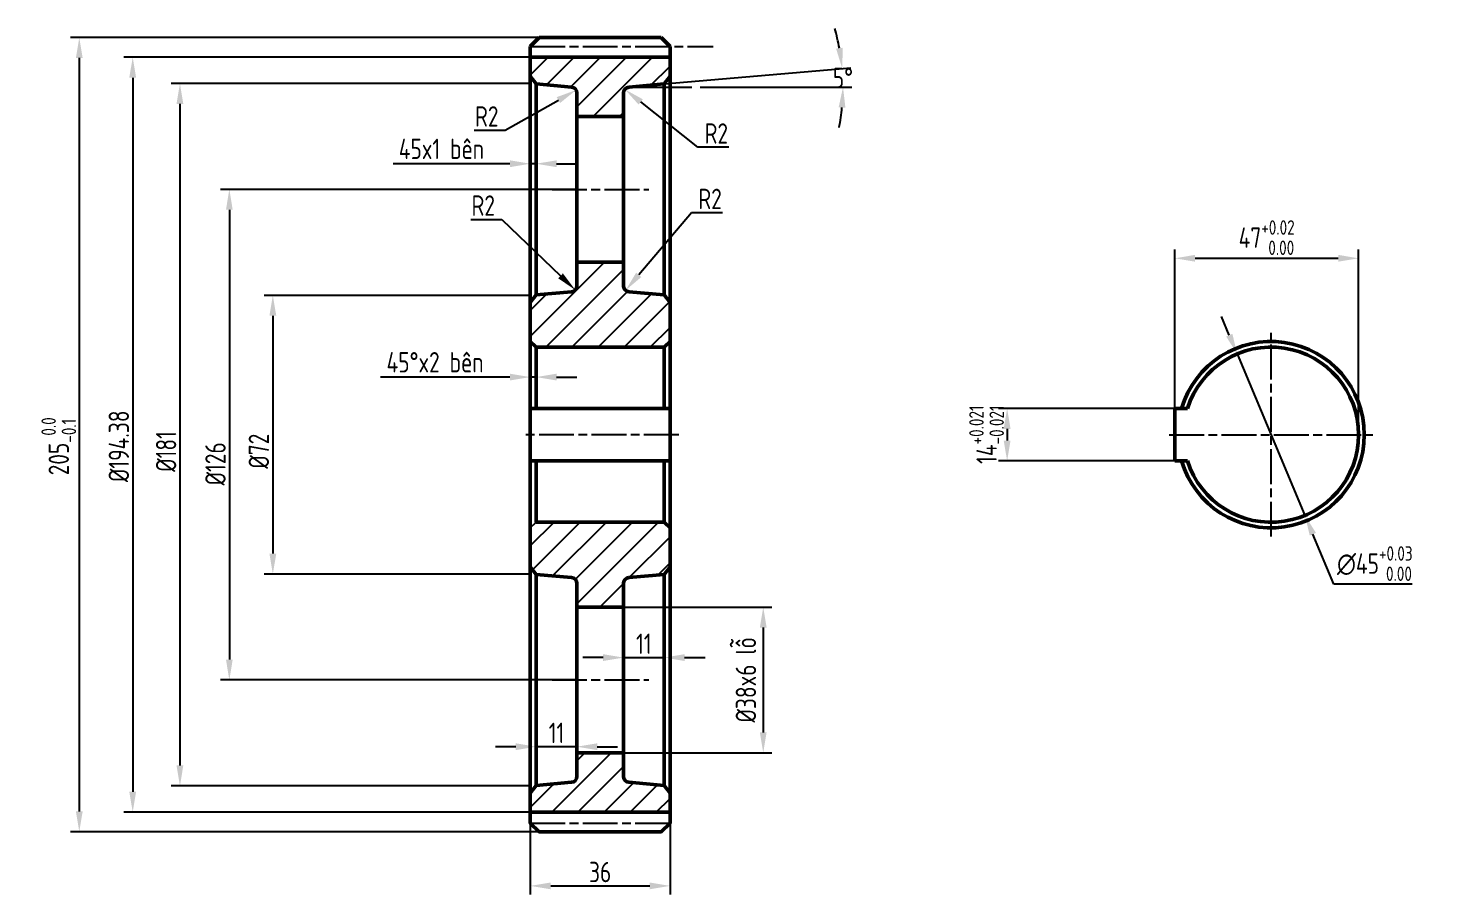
# Model space of a CAD drawing. Header units: millimetres. Extents: x -3429 to -296, y -4157 to -3695.
# Drawn here: x -3429.2 to -3185.7, y -3975.5 to -3826.8 of the extents above; entities that cross this region are included whole.
import ezdxf

# ---------------------------------------------------------------- set-up
doc = ezdxf.new("R2010")
doc.units = ezdxf.units.MM
doc.header["$LTSCALE"] = 0.5
doc.linetypes.add('AM_ISO08W050', pattern=[18, 12, -1.5, 3, -1.5])
for name, color, linetype, lineweight in [('AM_0', 7, 'Continuous', 50), ('AM_4', 3, 'Continuous', 25), ('AM_5', 3, 'Continuous', 25), ('AM_7', 4, 'AM_ISO08W050', 25), ('AM_8', 1, 'Continuous', 25)]:
    doc.layers.add(name, color=color, linetype=linetype, lineweight=lineweight)
doc.styles.add('MyTemplate', font='tcvn+7284-2003i.ttf', dxfattribs={"width": 0.8, "height": 3.5})
doc.dimstyles.new('MyTemplate$2', dxfattribs={"dimtxt": 3.5, "dimasz": 3.5, "dimexe": 1.5, "dimexo": 0, "dimtad": 1, "dimtoh": 1, "dimdec": 0, "dimzin": 0, "dimdsep": 46, "dimtxsty": 'MyTemplate', "dimcen": 5, "dimclrd": 3, "dimclre": 3, "dimclrt": 1, "dimadec": 0, "dimazin": 0, "dimtfac": 1, "dimtdec": 0, "dimtofl": 0, "dimtmove": 0, "dimatfit": 3, "dimfxl": 1, "dimtolj": 1, "dimtzin": 0, "dimarcsym": 0})
doc.dimstyles.new('scale05', dxfattribs={"dimtxt": 3.5, "dimasz": 3.5, "dimexe": 1.5, "dimexo": 0, "dimtad": 1, "dimtoh": 1, "dimdec": 0, "dimlfac": 1.5, "dimdsep": 46, "dimtxsty": 'MyTemplate', "dimcen": -5, "dimclrd": 3, "dimclre": 3, "dimclrt": 1, "dimadec": 0, "dimazin": 0, "dimtfac": 1, "dimtdec": 0, "dimtmove": 0, "dimatfit": 3, "dimfxl": 1, "dimlwd": 25, "dimlwe": 25, "dimarcsym": 1})
doc.dimstyles.new('scale05$0', dxfattribs={"dimtxt": 3.5, "dimasz": 3.5, "dimexe": 1.5, "dimexo": 0, "dimtad": 1, "dimtoh": 1, "dimdec": 0, "dimlfac": 1.5, "dimdsep": 46, "dimtxsty": 'MyTemplate', "dimcen": -5, "dimclrd": 3, "dimclre": 3, "dimclrt": 1, "dimadec": 0, "dimazin": 0, "dimtfac": 1, "dimtdec": 0, "dimtmove": 0, "dimatfit": 3, "dimfxl": 1, "dimlwd": 25, "dimlwe": 25, "dimarcsym": 1})
doc.dimstyles.new('scale05$4', dxfattribs={"dimtxt": 3.5, "dimasz": 3.5, "dimexe": 1.5, "dimexo": 0, "dimtad": 1, "dimtoh": 1, "dimdec": 0, "dimlfac": 1.5, "dimdsep": 46, "dimtxsty": 'MyTemplate', "dimcen": -5, "dimclrd": 3, "dimclre": 3, "dimclrt": 1, "dimadec": 0, "dimazin": 0, "dimtfac": 1, "dimtdec": 0, "dimtmove": 0, "dimatfit": 3, "dimfxl": 1, "dimlwd": 25, "dimlwe": 25, "dimarcsym": 1})

# ---------------------------------------------------------------- blocks, each defined once
blk = doc.blocks.new('*D22')
at = {"layer": 'AM_5', "color": 3, "lineweight": 25, "transparency": 16777216}
for p, q in [((-3343.04, -3872.66), (-3388.75, -3872.66)), ((-3387.25, -3876.16), (-3387.25, -3917)), ((-3343.04, -3920.5), (-3388.75, -3920.5))]:
    blk.add_line(p, q, dxfattribs=at)
at = {"layer": 'AM_5', "color": 3, "transparency": 16777216}
for points in [[(-3387.83, -3876.16), (-3386.66, -3876.16), (-3387.25, -3872.66)], [(-3387.83, -3917), (-3386.66, -3917), (-3387.25, -3920.5)]]:
    blk.add_solid(points, dxfattribs=at)
at = {"layer": 'Defpoints', "color": 0, "transparency": 16777216}
for p in [(-3343.04, -3872.66), (-3387.25, -3920.5), (-3343.04, -3920.5)]:
    blk.add_point(p, dxfattribs=at)
at = {"layer": 'AM_5', "color": 1, "transparency": 16777216, "insert": (-3389.65, -3899.41), "char_height": 3.5, "attachment_point": 5, "rotation": 90, "style": 'MyTemplate'}
blk.add_mtext('\\A1;%%C72 ', dxfattribs=at)
blk = doc.blocks.new('*D35')
at = {"layer": 'AM_5', "color": 3, "lineweight": 25, "transparency": 16777216}
for p, q in [((-3230.18, -3892.08), (-3262.66, -3892.08)), ((-3261.16, -3895.58), (-3261.16, -3897.58)), ((-3230.18, -3901.08), (-3262.66, -3901.08))]:
    blk.add_line(p, q, dxfattribs=at)
at = {"layer": 'AM_5', "color": 3, "transparency": 16777216}
for points in [[(-3261.75, -3895.58), (-3260.58, -3895.58), (-3261.16, -3892.08)], [(-3261.75, -3897.58), (-3260.58, -3897.58), (-3261.16, -3901.08)]]:
    blk.add_solid(points, dxfattribs=at)
at = {"layer": 'Defpoints', "color": 0, "transparency": 16777216}
for p in [(-3230.18, -3892.08), (-3261.16, -3901.08), (-3230.18, -3901.08)]:
    blk.add_point(p, dxfattribs=at)
at = {"layer": 'AM_5', "color": 1, "transparency": 16777216, "insert": (-3264.69, -3896.58), "char_height": 3.5, "attachment_point": 5, "rotation": 90, "style": 'MyTemplate'}
blk.add_mtext('\\A1;14{}{\\H0.71x;\\C3;\\S+0.021^ -0.021;}', dxfattribs=at)
blk = doc.blocks.new('*D23')
at = {"layer": 'AM_5', "color": 3, "lineweight": -2, "transparency": 16777216}
for p, q in [((-3320.04, -3836.37), (-3287.99, -3833.57)), ((-3313.86, -3836.91), (-3287.84, -3836.91))]:
    blk.add_line(p, q, dxfattribs=at)
for start, end in [(10.4537, 15.9073), (349.0927, 354.5463)]:
    blk.add_arc((-3326.13, -3836.91), 36.78, start, end, dxfattribs=at)
at = {"layer": 'AM_5', "color": 3, "transparency": 16777216}
for points in [[(-3289.38, -3830.15), (-3290.53, -3830.31), (-3289.48, -3833.7)], [(-3290.09, -3840.37), (-3288.93, -3840.43), (-3289.34, -3836.91)]]:
    blk.add_solid(points, dxfattribs=at)
at = {"layer": 'Defpoints', "color": 0, "transparency": 16777216}
for p in [(-3289.41, -3834.77), (-3326.13, -3836.91), (-3326.13, -3836.91), (-3320.04, -3836.37), (-3313.86, -3836.91)]:
    blk.add_point(p, dxfattribs=at)
at = {"layer": 'AM_5', "color": 1, "transparency": 16777216, "insert": (-3289.35, -3835.34), "char_height": 3.5, "attachment_point": 5, "style": 'MyTemplate'}
blk.add_mtext('\\A1;5°', dxfattribs=at)
blk = doc.blocks.new('*D24')
at = {"layer": 'AM_5', "color": 3, "lineweight": 25, "transparency": 16777216}
for p, q in [((-3232.38, -3896.58), (-3232.38, -3864.8)), ((-3200.81, -3896.58), (-3200.81, -3864.8)), ((-3228.88, -3866.3), (-3204.31, -3866.3))]:
    blk.add_line(p, q, dxfattribs=at)
at = {"layer": 'AM_5', "color": 3, "transparency": 16777216}
for points in [[(-3228.88, -3865.71), (-3228.88, -3866.88), (-3232.38, -3866.3)], [(-3204.31, -3865.71), (-3204.31, -3866.88), (-3200.81, -3866.3)]]:
    blk.add_solid(points, dxfattribs=at)
at = {"layer": 'Defpoints', "color": 0, "transparency": 16777216}
for p in [(-3200.81, -3866.3), (-3232.38, -3896.58), (-3200.81, -3896.58)]:
    blk.add_point(p, dxfattribs=at)
at = {"layer": 'AM_5', "color": 1, "transparency": 16777216, "insert": (-3216.59, -3862.75), "char_height": 3.5, "attachment_point": 5, "style": 'MyTemplate'}
blk.add_mtext('\\A1;47{}{\\H0.71x;\\C3;\\S+0.02^  0.00;}', dxfattribs=at)
blk = doc.blocks.new('*D25')
at = {"layer": 'AM_5', "color": 3, "lineweight": 25, "transparency": 16777216}
for p, q in [((-3330.54, -3934.84), (-3334.04, -3934.84)), ((-3327.04, -3949.97), (-3327.04, -3933.34)), ((-3327.04, -3934.84), (-3320.04, -3934.84)), ((-3320.04, -3949.97), (-3320.04, -3933.34)), ((-3316.54, -3934.84), (-3313.04, -3934.84))]:
    blk.add_line(p, q, dxfattribs=at)
at = {"layer": 'AM_5', "color": 3, "transparency": 16777216}
for points in [[(-3330.54, -3934.26), (-3330.54, -3935.43), (-3327.04, -3934.84)], [(-3316.54, -3934.26), (-3316.54, -3935.43), (-3320.04, -3934.84)]]:
    blk.add_solid(points, dxfattribs=at)
at = {"layer": 'Defpoints', "color": 0, "transparency": 16777216}
for p in [(-3320.04, -3934.84), (-3327.04, -3949.97), (-3320.04, -3949.97)]:
    blk.add_point(p, dxfattribs=at)
at = {"layer": 'AM_5', "color": 1, "transparency": 16777216, "insert": (-3323.54, -3932.47), "char_height": 3.5, "attachment_point": 5, "style": 'MyTemplate'}
blk.add_mtext('\\A1;11 ', dxfattribs=at)
blk = doc.blocks.new('*D26')
at = {"layer": 'AM_5', "color": 3, "lineweight": 25, "transparency": 16777216}
for p, q in [((-3345.54, -3950.14), (-3349.04, -3950.14)), ((-3342.04, -3950.14), (-3342.04, -3948.64)), ((-3335.04, -3950.14), (-3342.04, -3950.14)), ((-3335.04, -3950.14), (-3335.04, -3948.64)), ((-3331.54, -3950.14), (-3328.04, -3950.14))]:
    blk.add_line(p, q, dxfattribs=at)
at = {"layer": 'AM_5', "color": 3, "transparency": 16777216}
for points in [[(-3345.54, -3949.56), (-3345.54, -3950.73), (-3342.04, -3950.14)], [(-3331.54, -3949.56), (-3331.54, -3950.73), (-3335.04, -3950.14)]]:
    blk.add_solid(points, dxfattribs=at)
at = {"layer": 'Defpoints', "color": 0, "transparency": 16777216}
for p in [(-3342.04, -3950.14), (-3342.04, -3950.14), (-3335.04, -3950.14)]:
    blk.add_point(p, dxfattribs=at)
at = {"layer": 'AM_5', "color": 1, "transparency": 16777216, "insert": (-3338.54, -3947.77), "char_height": 3.5, "attachment_point": 5, "style": 'MyTemplate'}
blk.add_mtext('\\A1;11', dxfattribs=at)
blk = doc.blocks.new('*D27')
at = {"layer": 'AM_5', "color": 3, "lineweight": 25, "transparency": 16777216}
for p, q in [((-3346.54, -3886.69), (-3368.74, -3886.69)), ((-3343.04, -3889.29), (-3343.04, -3885.19)), ((-3342.04, -3886.69), (-3343.04, -3886.69)), ((-3342.04, -3889.29), (-3342.04, -3885.19)), ((-3338.54, -3886.69), (-3335.04, -3886.69))]:
    blk.add_line(p, q, dxfattribs=at)
at = {"layer": 'AM_5', "color": 3, "transparency": 16777216}
for points in [[(-3346.54, -3886.11), (-3346.54, -3887.27), (-3343.04, -3886.69)], [(-3338.54, -3886.11), (-3338.54, -3887.27), (-3342.04, -3886.69)]]:
    blk.add_solid(points, dxfattribs=at)
at = {"layer": 'Defpoints', "color": 0, "transparency": 16777216}
for p in [(-3343.04, -3886.69), (-3343.04, -3889.29), (-3342.04, -3889.29)]:
    blk.add_point(p, dxfattribs=at)
at = {"layer": 'AM_5', "color": 1, "transparency": 16777216, "insert": (-3359.39, -3884.14), "char_height": 3.5, "attachment_point": 5, "style": 'MyTemplate'}
blk.add_mtext('\\A1;45%%Dx2 bên', dxfattribs=at)
blk = doc.blocks.new('*D28')
at = {"layer": 'AM_5', "color": 3, "lineweight": 25, "transparency": 16777216}
for p, q in [((-3346.54, -3850.06), (-3366.56, -3850.06)), ((-3343.04, -3850.06), (-3343.04, -3848.56)), ((-3342.04, -3850.06), (-3343.04, -3850.06)), ((-3342.04, -3850.06), (-3342.04, -3848.56)), ((-3338.54, -3850.06), (-3335.04, -3850.06))]:
    blk.add_line(p, q, dxfattribs=at)
at = {"layer": 'AM_5', "color": 3, "transparency": 16777216}
for points in [[(-3346.54, -3849.48), (-3346.54, -3850.65), (-3343.04, -3850.06)], [(-3338.54, -3849.48), (-3338.54, -3850.65), (-3342.04, -3850.06)]]:
    blk.add_solid(points, dxfattribs=at)
at = {"layer": 'Defpoints', "color": 0, "transparency": 16777216}
for p in [(-3343.04, -3850.06), (-3343.04, -3850.06), (-3342.04, -3850.06)]:
    blk.add_point(p, dxfattribs=at)
at = {"layer": 'AM_5', "color": 1, "transparency": 16777216, "insert": (-3358.3, -3847.51), "char_height": 3.5, "attachment_point": 5, "style": 'MyTemplate'}
blk.add_mtext('\\A1;45x1 bên', dxfattribs=at)
blk = doc.blocks.new('*D29')
at = {"layer": 'AM_5', "color": 3, "lineweight": 25, "transparency": 16777216}
for p, q in [((-3343.04, -3836.29), (-3404.7, -3836.29)), ((-3403.2, -3839.79), (-3403.2, -3953.37)), ((-3343.04, -3956.87), (-3404.7, -3956.87))]:
    blk.add_line(p, q, dxfattribs=at)
at = {"layer": 'AM_5', "color": 3, "transparency": 16777216}
for points in [[(-3403.79, -3839.79), (-3402.62, -3839.79), (-3403.2, -3836.29)], [(-3403.79, -3953.37), (-3402.62, -3953.37), (-3403.2, -3956.87)]]:
    blk.add_solid(points, dxfattribs=at)
at = {"layer": 'Defpoints', "color": 0, "transparency": 16777216}
for p in [(-3343.04, -3836.29), (-3403.2, -3956.87), (-3343.04, -3956.87)]:
    blk.add_point(p, dxfattribs=at)
at = {"layer": 'AM_5', "color": 1, "transparency": 16777216, "insert": (-3405.58, -3899.46), "char_height": 3.5, "attachment_point": 5, "rotation": 90, "style": 'MyTemplate'}
blk.add_mtext('\\A1;%%C181 ', dxfattribs=at)
blk = doc.blocks.new('*D30')
at = {"layer": 'AM_5', "color": 3, "lineweight": 25, "transparency": 16777216}
for p, q in [((-3343.04, -3831.79), (-3412.81, -3831.79)), ((-3411.31, -3835.29), (-3411.31, -3957.87)), ((-3343.04, -3961.37), (-3412.81, -3961.37))]:
    blk.add_line(p, q, dxfattribs=at)
at = {"layer": 'AM_5', "color": 3, "transparency": 16777216}
for points in [[(-3411.9, -3835.29), (-3410.73, -3835.29), (-3411.31, -3831.79)], [(-3411.9, -3957.87), (-3410.73, -3957.87), (-3411.31, -3961.37)]]:
    blk.add_solid(points, dxfattribs=at)
at = {"layer": 'Defpoints', "color": 0, "transparency": 16777216}
for p in [(-3343.04, -3831.79), (-3411.31, -3961.37), (-3343.04, -3961.37)]:
    blk.add_point(p, dxfattribs=at)
at = {"layer": 'AM_5', "color": 1, "transparency": 16777216, "insert": (-3413.69, -3898.57), "char_height": 3.5, "attachment_point": 5, "rotation": 90, "style": 'MyTemplate'}
blk.add_mtext('\\A1;%%C194.38', dxfattribs=at)
blk = doc.blocks.new('*D31')
at = {"layer": 'AM_5', "color": 3, "lineweight": 25, "ltscale": 2, "transparency": 16777216}
for p, q in [((-3341.54, -3828.41), (-3421.99, -3828.41)), ((-3420.49, -3831.91), (-3420.49, -3961.24)), ((-3341.54, -3964.74), (-3421.99, -3964.74))]:
    blk.add_line(p, q, dxfattribs=at)
at = {"layer": 'AM_5', "color": 3, "ltscale": 2, "transparency": 16777216}
for points in [[(-3421.07, -3831.91), (-3419.9, -3831.91), (-3420.49, -3828.41)], [(-3421.07, -3961.24), (-3419.9, -3961.24), (-3420.49, -3964.74)]]:
    blk.add_solid(points, dxfattribs=at)
at = {"layer": 'Defpoints', "color": 0, "ltscale": 2, "transparency": 16777216}
for p in [(-3341.54, -3828.41), (-3420.49, -3964.74), (-3341.54, -3964.74)]:
    blk.add_point(p, dxfattribs=at)
at = {"layer": 'AM_5', "color": 1, "ltscale": 2, "transparency": 16777216, "insert": (-3424.01, -3898.57), "char_height": 3.5, "attachment_point": 5, "rotation": 90, "style": 'MyTemplate'}
blk.add_mtext('\\A1;205{}{\\H0.71x;\\C3;\\S 0.0^ -0.1;}', dxfattribs=at)
blk = doc.blocks.new('*D32')
at = {"layer": 'AM_5', "color": 3, "lineweight": 25, "transparency": 16777216}
for p, q in [((-3343.04, -3963.24), (-3343.04, -3975.54)), ((-3319.04, -3963.24), (-3319.04, -3975.54)), ((-3339.54, -3974.04), (-3322.54, -3974.04))]:
    blk.add_line(p, q, dxfattribs=at)
at = {"layer": 'AM_5', "color": 3, "transparency": 16777216}
for points in [[(-3339.54, -3973.46), (-3339.54, -3974.62), (-3343.04, -3974.04)], [(-3322.54, -3973.46), (-3322.54, -3974.62), (-3319.04, -3974.04)]]:
    blk.add_solid(points, dxfattribs=at)
at = {"layer": 'Defpoints', "color": 0, "transparency": 16777216}
for p in [(-3343.04, -3963.24), (-3319.04, -3963.24), (-3319.04, -3974.04)]:
    blk.add_point(p, dxfattribs=at)
at = {"layer": 'AM_5', "color": 1, "transparency": 16777216, "insert": (-3331.04, -3971.66), "char_height": 3.5, "attachment_point": 5, "style": 'MyTemplate'}
blk.add_mtext('\\A1;36', dxfattribs=at)
blk = doc.blocks.new('*D33')
at = {"layer": 'AM_5', "color": 3, "lineweight": 25, "transparency": 16777216}
for p, q in [((-3223.02, -3879.49), (-3224.37, -3876.26)), ((-3221.66, -3882.72), (-3210.02, -3910.44)), ((-3205.06, -3922.24), (-3208.66, -3913.66)), ((-3191.6, -3922.24), (-3205.06, -3922.24))]:
    blk.add_line(p, q, dxfattribs=at)
at = {"layer": 'AM_5', "color": 3, "transparency": 16777216}
for points in [[(-3222.48, -3879.26), (-3223.55, -3879.72), (-3221.66, -3882.72)], [(-3208.13, -3913.44), (-3209.2, -3913.89), (-3210.02, -3910.44)]]:
    blk.add_solid(points, dxfattribs=at)
at = {"layer": 'Defpoints', "color": 0, "transparency": 16777216}
for p in [(-3221.66, -3882.72), (-3210.02, -3910.44)]:
    blk.add_point(p, dxfattribs=at)
at = {"layer": 'AM_5', "color": 1, "transparency": 16777216, "insert": (-3198.02, -3918.71), "char_height": 3.5, "attachment_point": 5, "style": 'MyTemplate'}
blk.add_mtext('\\A1;∅45{}{\\H0.71x;\\C3;\\S+0.03^  0.00;}', dxfattribs=at)
blk = doc.blocks.new('*D34')
at = {"layer": 'AM_5', "color": 3, "lineweight": 25, "transparency": 16777216}
for p, q in [((-3335.04, -3854.47), (-3396.22, -3854.47)), ((-3394.72, -3857.97), (-3394.72, -3935.18)), ((-3335.04, -3938.68), (-3396.22, -3938.68))]:
    blk.add_line(p, q, dxfattribs=at)
at = {"layer": 'AM_5', "color": 3, "transparency": 16777216}
for points in [[(-3395.3, -3857.97), (-3394.14, -3857.97), (-3394.72, -3854.47)], [(-3395.3, -3935.18), (-3394.14, -3935.18), (-3394.72, -3938.68)]]:
    blk.add_solid(points, dxfattribs=at)
at = {"layer": 'Defpoints', "color": 0, "transparency": 16777216}
for p in [(-3335.04, -3854.47), (-3394.72, -3938.68), (-3335.04, -3938.68)]:
    blk.add_point(p, dxfattribs=at)
at = {"layer": 'AM_5', "color": 1, "transparency": 16777216, "insert": (-3397.1, -3901.59), "char_height": 3.5, "attachment_point": 5, "rotation": 90, "style": 'MyTemplate'}
blk.add_mtext('\\A1;%%C126', dxfattribs=at)
blk = doc.blocks.new('*D36')
at = {"layer": 'AM_5', "color": 3, "lineweight": 25, "transparency": 16777216}
for p, q in [((-3347.35, -3844.32), (-3338.21, -3839.14)), ((-3352.68, -3844.32), (-3347.35, -3844.32))]:
    blk.add_line(p, q, dxfattribs=at)
at = {"layer": 'AM_5', "color": 3, "transparency": 16777216}
blk.add_solid([(-3338.5, -3838.63), (-3337.93, -3839.64), (-3335.17, -3837.41)], dxfattribs=at)
at = {"layer": 'Defpoints', "color": 0, "transparency": 16777216}
for p in [(-3336.04, -3837.9), (-3335.17, -3837.41)]:
    blk.add_point(p, dxfattribs=at)
at = {"layer": 'AM_5', "color": 1, "transparency": 16777216, "insert": (-3350.52, -3841.94), "char_height": 3.5, "attachment_point": 5, "style": 'MyTemplate'}
blk.add_mtext('R2', dxfattribs=at)
blk = doc.blocks.new('*D37')
at = {"layer": 'AM_5', "color": 3, "lineweight": 25, "transparency": 16777216}
for p, q in [((-3314.27, -3847.24), (-3324.08, -3839.46)), ((-3308.94, -3847.24), (-3314.27, -3847.24))]:
    blk.add_line(p, q, dxfattribs=at)
at = {"layer": 'AM_5', "color": 3, "transparency": 16777216}
blk.add_solid([(-3323.72, -3839), (-3324.44, -3839.91), (-3326.82, -3837.28)], dxfattribs=at)
at = {"layer": 'Defpoints', "color": 0, "transparency": 16777216}
for p in [(-3326.82, -3837.28), (-3326.04, -3837.9)]:
    blk.add_point(p, dxfattribs=at)
at = {"layer": 'AM_5', "color": 1, "transparency": 16777216, "insert": (-3311.1, -3844.87), "char_height": 3.5, "attachment_point": 5, "style": 'MyTemplate'}
blk.add_mtext('R2', dxfattribs=at)
blk = doc.blocks.new('*D38')
at = {"layer": 'AM_5', "color": 3, "lineweight": 25, "transparency": 16777216}
for p, q in [((-3315.35, -3858.47), (-3324.42, -3869.14)), ((-3310.02, -3858.47), (-3315.35, -3858.47))]:
    blk.add_line(p, q, dxfattribs=at)
at = {"layer": 'AM_5', "color": 3, "transparency": 16777216}
blk.add_solid([(-3324.86, -3868.76), (-3323.98, -3869.52), (-3326.69, -3871.8)], dxfattribs=at)
at = {"layer": 'Defpoints', "color": 0, "transparency": 16777216}
for p in [(-3326.69, -3871.8), (-3326.04, -3871.04)]:
    blk.add_point(p, dxfattribs=at)
at = {"layer": 'AM_5', "color": 1, "transparency": 16777216, "insert": (-3312.17, -3856.1), "char_height": 3.5, "attachment_point": 5, "style": 'MyTemplate'}
blk.add_mtext('R2', dxfattribs=at)
blk = doc.blocks.new('*D39')
at = {"layer": 'AM_5', "color": 3, "lineweight": 25, "transparency": 16777216}
for p, q in [((-3353.27, -3859.61), (-3347.94, -3859.61)), ((-3347.94, -3859.61), (-3337.84, -3869.31))]:
    blk.add_line(p, q, dxfattribs=at)
at = {"layer": 'AM_5', "color": 3, "transparency": 16777216}
blk.add_solid([(-3337.44, -3868.89), (-3338.25, -3869.73), (-3335.32, -3871.73)], dxfattribs=at)
at = {"layer": 'Defpoints', "color": 0, "transparency": 16777216}
for p in [(-3336.04, -3871.04), (-3335.32, -3871.73)]:
    blk.add_point(p, dxfattribs=at)
at = {"layer": 'AM_5', "color": 1, "transparency": 16777216, "insert": (-3351.12, -3857.24), "char_height": 3.5, "attachment_point": 5, "style": 'MyTemplate'}
blk.add_mtext('R2', dxfattribs=at)
blk = doc.blocks.new('*D41')
at = {"layer": 'AM_5', "color": 3, "lineweight": 25, "transparency": 16777216}
for p, q in [((-3327.04, -3926.18), (-3301.54, -3926.18)), ((-3303.04, -3929.68), (-3303.04, -3947.68)), ((-3327.04, -3951.18), (-3301.54, -3951.18))]:
    blk.add_line(p, q, dxfattribs=at)
at = {"layer": 'AM_5', "color": 3, "transparency": 16777216}
for points in [[(-3303.62, -3929.68), (-3302.46, -3929.68), (-3303.04, -3926.18)], [(-3303.62, -3947.68), (-3302.46, -3947.68), (-3303.04, -3951.18)]]:
    blk.add_solid(points, dxfattribs=at)
at = {"layer": 'Defpoints', "color": 0, "transparency": 16777216}
for p in [(-3327.04, -3926.18), (-3327.04, -3951.18), (-3303.04, -3951.18)]:
    blk.add_point(p, dxfattribs=at)
at = {"layer": 'AM_5', "color": 1, "transparency": 16777216, "insert": (-3306.01, -3938.68), "char_height": 3.5, "attachment_point": 5, "rotation": 90, "style": 'MyTemplate'}
blk.add_mtext('%%C38x6 lỗ', dxfattribs=at)

msp = doc.modelspace()

# ---------------------------------------------------------------- hatches: boundary and pattern name
at = {"layer": 'AM_8'}
h = msp.add_hatch(dxfattribs=at)
h.set_pattern_fill('ANSI31', color=256)
h.set_pattern_definition([(45, (-760.9935, -18.0028), (-2.245064, 2.245064), [])])
h.paths.add_polyline_path([(-3319.0402, -3873.9072), (-3320.0364, -3872.5701), (-3326.1274, -3872.0372, -0.38887873), (-3327.0402, -3871.041), (-3327.0402, -3866.9715), (-3335.0402, -3866.9715), (-3335.0402, -3871.041, -0.38887873), (-3335.9531, -3872.0372), (-3342.044, -3872.5701), (-3343.0402, -3873.9072), (-3343.0402, -3880.5774), (-3342.0402, -3881.5774), (-3320.0402, -3881.5774), (-3319.0402, -3880.5774), (-3319.0402, -3875.4335)])
h.paths.add_polyline_path([(-3319.0402, -3835.0357), (-3319.0402, -3831.7857), (-3343.0402, -3831.7857), (-3343.0402, -3835.0357), (-3342.044, -3836.3729), (-3335.9531, -3836.9057, -0.38887873), (-3335.0402, -3837.9019), (-3335.0402, -3841.9715), (-3327.0402, -3841.9715), (-3327.0402, -3837.9019, -0.38887873), (-3326.1274, -3836.9057), (-3320.0364, -3836.3729)])
h.paths.add_polyline_path([(-3319.0402, -3912.5774), (-3320.0402, -3911.5774), (-3342.0402, -3911.5774), (-3343.0402, -3912.5774), (-3343.0402, -3919.2475), (-3342.044, -3920.5847), (-3335.9531, -3921.1175, -0.38887873), (-3335.0402, -3922.1137), (-3335.0402, -3926.1833), (-3327.0402, -3926.1833), (-3327.0402, -3922.1137, -0.38887873), (-3326.1274, -3921.1175), (-3320.0364, -3920.5847), (-3319.0402, -3919.2475)])
h.paths.add_polyline_path([(-3320.0364, -3956.7819), (-3326.1274, -3956.249, -0.38887873), (-3327.0402, -3955.2528), (-3327.0402, -3951.1833), (-3335.0402, -3951.1833), (-3335.0402, -3955.2528, -0.38887873), (-3335.9531, -3956.249), (-3342.044, -3956.7819), (-3343.0402, -3958.119), (-3343.0402, -3961.369), (-3319.0402, -3961.369), (-3319.0402, -3958.119)])

# ---------------------------------------------------------------- linework, layer by layer
for p, q in [((-3342.0402, -3881.5774), (-3320.0402, -3881.5774)), ((-3343.0402, -3912.5774), (-3342.0402, -3911.5774)), ((-3342.0402, -3911.5774), (-3320.0402, -3911.5774))]:
    msp.add_line(p, q)
at = {"layer": 'AM_0', "lineweight": 50}
for p, q in [((-3341.5402, -3828.4107), (-3343.0402, -3829.9107)), ((-3320.5402, -3828.4107), (-3341.5402, -3828.4107)), ((-3319.0402, -3829.9107), (-3320.5402, -3828.4107)), ((-3343.0402, -3831.1607), (-3343.0402, -3829.9107)), ((-3319.0402, -3831.1607), (-3319.0402, -3829.9107))]:
    msp.add_line(p, q, dxfattribs=at)
at = {"layer": 'AM_0'}
for p, q in [((-3343.0402, -3831.1607), (-3343.0402, -3835.0357)), ((-3343.0402, -3831.7857), (-3319.0402, -3831.7857)), ((-3319.0402, -3873.9072), (-3319.0402, -3831.1607)), ((-3319.0402, -3831.1607), (-3319.0402, -3835.0357)), ((-3342.044, -3836.3729), (-3343.0402, -3835.0357)), ((-3343.0402, -3835.0357), (-3343.0402, -3919.2475)), ((-3320.0364, -3836.3729), (-3319.0402, -3835.0357)), ((-3335.9531, -3836.9057), (-3342.044, -3836.3729)), ((-3342.044, -3836.3729), (-3342.044, -3872.5701)), ((-3335.0402, -3871.041), (-3335.0402, -3837.9019)), ((-3327.0402, -3871.041), (-3327.0402, -3837.9019)), ((-3326.1274, -3836.9057), (-3320.0364, -3836.3729)), ((-3320.0364, -3836.3729), (-3320.0364, -3872.5701)), ((-3335.0402, -3841.9715), (-3327.0402, -3841.9715)), ((-3335.0402, -3866.9715), (-3327.0402, -3866.9715)), ((-3342.044, -3872.5701), (-3335.9531, -3872.0372)), ((-3320.0364, -3872.5701), (-3326.1274, -3872.0372)), ((-3342.044, -3872.5701), (-3343.0402, -3873.9072)), ((-3320.0364, -3872.5701), (-3319.0402, -3873.9072)), ((-3319.0402, -3873.9072), (-3319.0402, -3912.5774)), ((-3343.0402, -3880.5774), (-3342.0402, -3881.5774)), ((-3343.0402, -3880.5774), (-3343.0402, -3912.5774)), ((-3342.0402, -3881.5774), (-3320.0402, -3881.5774)), ((-3342.0402, -3881.5774), (-3342.0402, -3892.0774)), ((-3319.0402, -3880.5774), (-3320.0402, -3881.5774)), ((-3320.0402, -3881.5774), (-3320.0402, -3892.0774)), ((-3319.0402, -3880.5774), (-3319.0402, -3912.5774)), ((-3319.0402, -3892.0774), (-3343.0402, -3892.0774)), ((-3230.1836, -3892.0774), (-3232.3836, -3892.0774)), ((-3230.1836, -3892.0774), (-3232.3836, -3892.0774)), ((-3232.3836, -3892.0774), (-3232.3836, -3901.0774)), ((-3230.8729, -3892.0774), (-3230.1836, -3892.0774)), ((-3319.0402, -3901.0774), (-3343.0402, -3901.0774)), ((-3342.0402, -3901.0774), (-3342.0402, -3911.5774)), ((-3320.0402, -3901.0774), (-3320.0402, -3911.5774)), ((-3230.1836, -3901.0774), (-3232.3836, -3901.0774)), ((-3230.8729, -3901.0774), (-3230.1836, -3901.0774)), ((-3342.0402, -3911.5774), (-3320.0402, -3911.5774)), ((-3319.0402, -3912.5774), (-3320.0402, -3911.5774)), ((-3319.0402, -3911.5774), (-3319.0402, -3919.2475)), ((-3342.044, -3920.5847), (-3343.0402, -3919.2475)), ((-3343.0402, -3958.119), (-3343.0402, -3919.2475)), ((-3342.044, -3920.5847), (-3335.9531, -3921.1175)), ((-3342.044, -3956.7819), (-3342.044, -3920.5847)), ((-3320.0364, -3920.5847), (-3326.1274, -3921.1175)), ((-3320.0364, -3920.5847), (-3319.0402, -3919.2475)), ((-3320.0364, -3920.5847), (-3320.0364, -3956.7819)), ((-3319.0402, -3958.119), (-3319.0402, -3919.2475)), ((-3335.0402, -3922.1137), (-3335.0402, -3955.2528)), ((-3327.0402, -3922.1137), (-3327.0402, -3955.2528)), ((-3335.0402, -3926.1833), (-3327.0402, -3926.1833)), ((-3335.0402, -3951.1833), (-3327.0402, -3951.1833)), ((-3335.9531, -3956.249), (-3342.044, -3956.7819)), ((-3343.0402, -3961.369), (-3319.0402, -3961.369))]:
    msp.add_line(p, q, dxfattribs=at)
msp.add_lwpolyline([(-3335.9531, -3956.249), (-3342.044, -3956.7819), (-3343.0402, -3958.119), (-3343.0402, -3963.244), (-3341.5402, -3964.744), (-3320.5402, -3964.744), (-3319.0402, -3963.244), (-3319.0402, -3958.119), (-3320.0364, -3956.7819), (-3326.1274, -3956.249)], dxfattribs=at)
for centre, radius, start, end in [((-3336.0402, -3837.9019), 1, 0, 85), ((-3326.0402, -3837.9019), 1, 95, 180), ((-3336.0402, -3871.041), 1, 275, 0), ((-3326.0402, -3871.041), 1, 180, 265), ((-3215.8396, -3896.5774), 16, 196.334823, 163.665177), ((-3215.8396, -3896.5774), 15.0333, 197.417699, 162.582301), ((-3336.0402, -3922.1137), 1, 0, 85), ((-3326.0402, -3922.1137), 1, 95, 180), ((-3336.0402, -3955.2528), 1, 275, 0), ((-3326.0402, -3955.2528), 1, 180, 265)]:
    msp.add_arc(centre, radius, start, end, dxfattribs=at)
at = {"layer": 'AM_4'}
msp.add_line((-3326.1274, -3836.9057), (-3315.2888, -3836.9057), dxfattribs=at)
at = {"layer": 'AM_7'}
for p, q in [((-3343.0402, -3829.9107), (-3311.646, -3829.9107)), ((-3339.3126, -3854.4715), (-3322.6739, -3854.4715)), ((-3215.8396, -3914.0774), (-3215.8396, -3879.0774)), ((-3317.5402, -3896.5774), (-3344.5402, -3896.5774)), ((-3233.3396, -3896.5774), (-3198.3396, -3896.5774)), ((-3339.3126, -3938.6833), (-3322.6739, -3938.6833)), ((-3343.0402, -3963.244), (-3319.0402, -3963.244))]:
    msp.add_line(p, q, dxfattribs=at)

# ---------------------------------------------------------------- dimensions: what is measured, and where the dimension line sits
at = {"layer": 'AM_5', "ltscale": 2}
dim = msp.add_linear_dim(base=(-3420.485048, -3964.744033), p1=(-3341.540217, -3828.410698), p2=(-3341.540217, -3964.744033), angle=90, text='<>{}{\\H0.71x;\\C3;\\S 0.0^ -0.1;}', dimstyle='scale05', override={"dimtol": 0, "dimlim": 0, "dimtp": 0, "dimtm": 0.1, "dimtfac": 1, "dimtdec": 1, "dimtolj": 1, "dimtzin": 0}, dxfattribs=at)
dim.commit()
dim.dimension.update_dxf_attribs({"geometry": '*D31', "text_midpoint": (-3420.485048, -3898.573051), "dimtype": 160})
at = {"layer": 'AM_5'}
dim = msp.add_angular_dim_2l(base=(-3289.405, -3834.7669), line1=((-3326.1274, -3836.9057), (-3320.0364, -3836.3729)), line2=((-3326.1274, -3836.9057), (-3313.8584, -3836.9057)), dimstyle='MyTemplate$2', override={"dimtp": 0.02, "dimtm": 0.02, "dimtdec": 3}, dxfattribs=at)
dim.commit()
dim.dimension.update_dxf_attribs({"geometry": '*D23', "text_midpoint": (-3289.3516, -3837.7104), "dimtype": 162})
for base, p1, p2, override, picture, middle in [((-3411.312852, -3961.369033), (-3343.040217, -3831.785698), (-3343.040217, -3961.369033), {"dimdec": 2, "dimpost": '%%C<>', "dimtp": 0.02, "dimtm": 0.02, "dimtdec": 3, "dimtolj": 1, "dimtzin": 0}, '*D30', (-3411.312852, -3898.568555)), ((-3394.7212, -3938.6833), (-3335.0402, -3854.4715), (-3335.0402, -3938.6833), {"dimpost": '%%C<>', "dimtolj": 1, "dimtzin": 0}, '*D34', (-3394.7212, -3901.5898))]:
    dim = msp.add_linear_dim(base=base, p1=p1, p2=p2, angle=90, dimstyle='scale05$0', override=override, dxfattribs=at)
    dim.commit()
    dim.dimension.update_dxf_attribs({"geometry": picture, "text_midpoint": middle, "dimtype": 160})
for base, p1, p2, text, override, picture, middle in [((-3403.2038, -3956.869), (-3343.0402, -3836.2857), (-3343.0402, -3956.869), '<> ', {"dimpost": '%%C<>', "dimtp": 0.02, "dimtm": 0.02, "dimtdec": 3, "dimtolj": 1, "dimtzin": 0}, '*D29', (-3403.2038, -3899.457)), ((-3387.2483, -3920.4975), (-3343.0402, -3872.6572), (-3343.0402, -3920.4975), '<> ', {"dimpost": '%%C<>', "dimtp": 0.02, "dimtm": 0.02, "dimtdec": 3, "dimtolj": 1, "dimtzin": 0}, '*D22', (-3387.2483, -3899.414)), ((-3261.162354901, -3901.0773657862), (-3230.1835520444, -3892.0773657862), (-3230.1835520444, -3901.0773657862), '<>{}{\\H0.71x;\\C3;\\S+0.021^ -0.021;}', {"dimtp": 0.021, "dimtm": 0.021, "dimtdec": 3, "dimtolj": 1, "dimtzin": 0}, '*D35', (-3261.162354901, -3896.5773657862))]:
    dim = msp.add_linear_dim(base=base, p1=p1, p2=p2, angle=90, text=text, dimstyle='scale05$0', override=override, dxfattribs=at)
    dim.commit()
    dim.dimension.update_dxf_attribs({"geometry": picture, "text_midpoint": middle, "dimtype": 160})
for center, mpoint, picture, middle in [((-3336.040217, -3837.901939), (-3335.170523, -3837.408348), '*D36', (-3350.523363, -3844.318622)), ((-3326.040217, -3837.901939), (-3326.823439, -3837.280196), '*D37', (-3311.097841, -3847.241524)), ((-3336.0402, -3871.041), (-3335.3189, -3871.7336), '*D39', (-3351.1189, -3859.6129)), ((-3326.0402174231, -3871.0409888281), (-3326.6882750053, -3871.8025801687), '*D38', (-3312.1701461047, -3858.4747317074))]:
    dim = msp.add_radius_dim(center=center, mpoint=mpoint, dimstyle='scale05$4', override={"dimtol": 0, "dimlim": 0, "dimtp": 0, "dimtm": 0, "dimtfac": 1, "dimtdec": 0, "dimtolj": 0, "dimtzin": 8}, dxfattribs=at)
    dim.commit()
    dim.dimension.update_dxf_attribs({"geometry": picture, "text_midpoint": middle, "dimtype": 164})
for base, p1, p2, override, picture, middle in [((-3343.0402, -3850.064), (-3342.044, -3850.064), (-3343.0402, -3850.064), {"dimpost": '45x<> bên', "dimtp": 0.02, "dimtm": 0.02, "dimtdec": 3, "dimtolj": 1, "dimtzin": 0}, '*D28', (-3358.3016, -3847.5126)), ((-3343.0402174231, -3886.6910677782), (-3342.0402174231, -3889.2926289113), (-3343.0402174231, -3889.2926289113), {"dimpost": '45%%Dx<> bên', "dimtp": 0.02, "dimtm": 0.02, "dimtdec": 3, "dimtolj": 1, "dimtzin": 0}, '*D27', (-3359.3918840898, -3884.1397420206)), ((-3342.044, -3950.1434), (-3335.0402, -3950.1434), (-3342.044, -3950.1434), {"dimtol": 0, "dimlim": 0, "dimtp": 0.02, "dimtm": 0.02, "dimtfac": 1, "dimtdec": 3, "dimtolj": 1, "dimtzin": 0}, '*D26', (-3338.5421, -3947.7684)), ((-3319.0402, -3974.0387), (-3343.0402, -3963.244), (-3319.0402, -3963.244), {"dimtol": 0, "dimlim": 0, "dimtp": 0.02, "dimtm": 0.02, "dimtfac": 1, "dimtdec": 3, "dimtolj": 1, "dimtzin": 0}, '*D32', (-3331.0402, -3971.6637))]:
    dim = msp.add_linear_dim(base=base, p1=p1, p2=p2, dimstyle='scale05$0', override=override, dxfattribs=at)
    dim.commit()
    dim.dimension.update_dxf_attribs({"geometry": picture, "text_midpoint": middle})
dim = msp.add_linear_dim(base=(-3200.8063, -3866.2952), p1=(-3232.3836, -3896.5774), p2=(-3200.8063, -3896.5774), text='<>{}{\\H0.71x;\\C3;\\S+0.02^  0.00;}', dimstyle='scale05$0', override={"dimtol": 0, "dimlim": 0, "dimtp": 0.02, "dimtm": 0, "dimtfac": 1, "dimtdec": 2, "dimtolj": 1, "dimtzin": 0}, dxfattribs=at)
dim.commit()
dim.dimension.update_dxf_attribs({"geometry": '*D24', "text_midpoint": (-3216.5949, -3862.7476)})
dim = msp.add_diameter_dim_2p(p1=(-3221.6606, -3882.7168), p2=(-3210.0185, -3910.4379), text='<>{}{\\H0.71x;\\C3;\\S+0.03^  0.00;}', dimstyle='scale05', override={"dimtol": 0, "dimlim": 0, "dimtp": 0.03, "dimtm": 0, "dimtfac": 1, "dimtdec": 2, "dimtolj": 1, "dimtzin": 0}, dxfattribs=at)
dim.commit()
dim.dimension.update_dxf_attribs({"geometry": '*D33', "text_midpoint": (-3198.0177, -3918.7145)})
dim = msp.add_linear_dim(base=(-3303.0402174232, -3951.1832677742), p1=(-3327.0402174231, -3926.1832677742), p2=(-3327.0402174231, -3951.1832677742), angle=90, dimstyle='scale05$0', override={"dimpost": '%%C<>x6 lỗ'}, dxfattribs=at)
dim.commit()
dim.dimension.update_dxf_attribs({"geometry": '*D41', "text_midpoint": (-3306.0051795444, -3938.6832677742)})
dim = msp.add_linear_dim(base=(-3320.0364, -3934.8426), p1=(-3327.0402, -3949.9715), p2=(-3320.0364, -3949.9715), text='<> ', dimstyle='scale05$0', override={"dimtp": 0.02, "dimtm": 0.02, "dimtdec": 3, "dimtolj": 1, "dimtzin": 0}, dxfattribs=at)
dim.commit()
dim.dimension.update_dxf_attribs({"geometry": '*D25', "text_midpoint": (-3323.5383, -3934.8426), "dimtype": 160})

doc.saveas('drawing.dxf')
